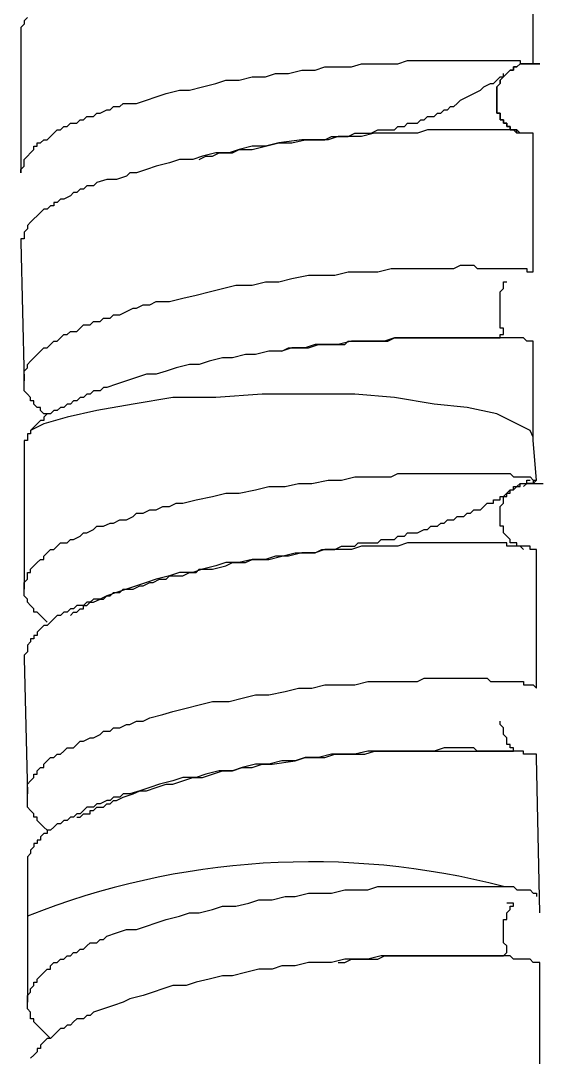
# Model space of a CAD drawing. Extents: x -1585 to -1165, y -4178 to -3881.
# Drawn here: x -1300.85 to -1296.15, y -4086.74 to -4077.4 of the extents above; entities that cross this region are included whole.
import ezdxf

# ---------------------------------------------------------------- set-up
doc = ezdxf.new("R2010")
doc.units = 0
doc.header["$LTSCALE"] = 7
doc.layers.add('DWG', color=7, linetype='CONTINUOUS')

msp = doc.modelspace()

# ---------------------------------------------------------------- linework, layer by layer
at = {"layer": 'DWG'}
for points in [[(-1300.7943, -4077.3736), (-1300.8241, -4077.4033), (-1300.8241, -4077.4331), (-1300.8538, -4077.4628), (-1300.8538, -4077.4926), (-1300.8538, -4077.5223), (-1300.8538, -4078.7718), (-1300.8538, -4078.7421), (-1300.8241, -4078.7123), (-1300.8241, -4078.6826), (-1300.8241, -4078.6528), (-1300.7943, -4078.6231), (-1300.7646, -4078.5933), (-1300.7348, -4078.5636), (-1300.7348, -4078.5338), (-1300.7051, -4078.5338), (-1300.7051, -4078.5041), (-1300.6753, -4078.5041), (-1300.6456, -4078.4743), (-1300.6158, -4078.4743), (-1300.5861, -4078.4446), (-1300.5563, -4078.4148), (-1300.5266, -4078.3851), (-1300.4968, -4078.3851), (-1300.4671, -4078.3553), (-1300.4373, -4078.3553), (-1300.4076, -4078.3256), (-1300.3481, -4078.3256), (-1300.3183, -4078.2958), (-1300.2886, -4078.2958), (-1300.2588, -4078.2661), (-1300.1993, -4078.2661), (-1300.1696, -4078.2363), (-1300.1398, -4078.2363), (-1300.0803, -4078.2066), (-1300.0506, -4078.2066), (-1300.0208, -4078.1768), (-1299.9613, -4078.1768), (-1299.9316, -4078.1471), (-1299.8721, -4078.1471), (-1299.8126, -4078.1471), (-1299.7233, -4078.1173), (-1299.6341, -4078.0876), (-1299.5448, -4078.0578), (-1299.4258, -4078.0281), (-1299.3366, -4078.0281), (-1299.2176, -4077.9983), (-1299.0986, -4077.9686), (-1299.0093, -4077.9388), (-1298.8903, -4077.9388), (-1298.7713, -4077.9091), (-1298.6523, -4077.9091), (-1298.5631, -4077.8793), (-1298.4441, -4077.8793), (-1298.3251, -4077.8496), (-1298.2061, -4077.8496), (-1298.1168, -4077.8198), (-1297.9978, -4077.8198), (-1297.8788, -4077.8198), (-1297.7896, -4077.7901), (-1297.6706, -4077.7901), (-1297.5813, -4077.7901), (-1297.4623, -4077.7901), (-1297.3731, -4077.7603), (-1297.2838, -4077.7603), (-1297.1946, -4077.7603), (-1297.1053, -4077.7603), (-1297.0161, -4077.7603), (-1296.9566, -4077.7603), (-1296.9268, -4077.7603), (-1296.8971, -4077.7603), (-1296.8376, -4077.7603), (-1296.8078, -4077.7603), (-1296.7781, -4077.7603), (-1296.7483, -4077.7603), (-1296.7186, -4077.7603), (-1296.6591, -4077.7603), (-1296.6293, -4077.7603), (-1296.5996, -4077.7603), (-1296.5698, -4077.7603), (-1296.5401, -4077.7603), (-1296.5103, -4077.7603), (-1296.4806, -4077.7603), (-1296.4508, -4077.7603), (-1296.4211, -4077.7603), (-1296.3913, -4077.7603), (-1296.3616, -4077.7603), (-1296.3616, -4077.7901), (-1296.3318, -4077.7901), (-1296.3021, -4077.7901), (-1296.2723, -4077.7901), (-1296.2426, -4077.7901), (-1296.2426, -4077.1653)], [(-1299.2473, -4078.6528), (-1299.1878, -4078.6231), (-1299.1283, -4078.6231), (-1299.0688, -4078.5933), (-1299.0093, -4078.5933), (-1298.9498, -4078.5933), (-1298.8903, -4078.5636), (-1298.7713, -4078.5636), (-1298.6523, -4078.5338), (-1298.5333, -4078.5041), (-1298.4143, -4078.5041), (-1298.2953, -4078.4743), (-1298.1763, -4078.4743), (-1298.1168, -4078.4743), (-1298.0573, -4078.4446), (-1297.9978, -4078.4446), (-1297.9681, -4078.4446), (-1297.9086, -4078.4446), (-1297.8491, -4078.4148), (-1297.7896, -4078.4148), (-1297.7301, -4078.4148), (-1297.7003, -4078.4148), (-1297.6408, -4078.3851), (-1297.6111, -4078.3851), (-1297.5516, -4078.3851), (-1297.4921, -4078.3851), (-1297.4623, -4078.3553), (-1297.4028, -4078.3553), (-1297.3731, -4078.3256), (-1297.3433, -4078.3256), (-1297.2838, -4078.3256), (-1297.2541, -4078.2958), (-1297.2243, -4078.2958), (-1297.1946, -4078.2661), (-1297.1351, -4078.2661), (-1297.1053, -4078.2363), (-1297.0756, -4078.2363), (-1297.0458, -4078.2066), (-1297.0161, -4078.2066), (-1296.9863, -4078.1768), (-1296.9566, -4078.1768), (-1296.9268, -4078.1471), (-1296.8971, -4078.1173), (-1296.8376, -4078.0876), (-1296.7781, -4078.0578), (-1296.7186, -4078.0281), (-1296.6888, -4077.9983), (-1296.6293, -4077.9686), (-1296.5996, -4077.9686), (-1296.5698, -4077.9388), (-1296.5401, -4077.9091), (-1296.5103, -4077.9091), (-1296.5103, -4077.8793)], [(-1300.6158, -4080.9436), (-1300.6456, -4080.9436), (-1300.6753, -4080.9138), (-1300.6753, -4080.8841), (-1300.7051, -4080.8841), (-1300.7348, -4080.8543), (-1300.7348, -4080.8246), (-1300.7646, -4080.8246), (-1300.7646, -4080.7948), (-1300.7943, -4080.7651), (-1300.8241, -4080.7353), (-1300.8241, -4080.7056), (-1300.8241, -4080.6758), (-1300.8241, -4080.6461), (-1300.8241, -4080.6163), (-1300.8241, -4080.5866), (-1300.8241, -4080.5568), (-1300.7943, -4080.5271), (-1300.7943, -4080.4973), (-1300.7646, -4080.4676), (-1300.7348, -4080.4378), (-1300.7051, -4080.4081), (-1300.6753, -4080.3783), (-1300.6456, -4080.3486), (-1300.6158, -4080.3486), (-1300.5861, -4080.3188), (-1300.5563, -4080.2891), (-1300.5266, -4080.2891), (-1300.4968, -4080.2593), (-1300.4671, -4080.2296), (-1300.4373, -4080.2296), (-1300.4076, -4080.1998), (-1300.3481, -4080.1998), (-1300.3183, -4080.1701), (-1300.2886, -4080.1403), (-1300.2291, -4080.1403), (-1300.1993, -4080.1106), (-1300.1398, -4080.1106), (-1300.1101, -4080.0808), (-1300.0506, -4080.0808), (-1300.0208, -4080.0511), (-1299.9613, -4080.0511), (-1299.9018, -4080.0213), (-1299.8423, -4079.9916), (-1299.8126, -4079.9916), (-1299.7531, -4079.9618), (-1299.6936, -4079.9618), (-1299.6341, -4079.9321), (-1299.5746, -4079.9321), (-1299.5151, -4079.9321), (-1299.3961, -4079.9023), (-1299.2771, -4079.8726), (-1299.1581, -4079.8428), (-1299.0391, -4079.8131), (-1298.9201, -4079.7833), (-1298.7713, -4079.7833), (-1298.6523, -4079.7536), (-1298.5333, -4079.7536), (-1298.4143, -4079.7238), (-1298.2656, -4079.6941), (-1298.1466, -4079.6941), (-1298.0276, -4079.6941), (-1297.9086, -4079.6643), (-1297.7598, -4079.6643), (-1297.6408, -4079.6643), (-1297.5218, -4079.6346), (-1297.4326, -4079.6346), (-1297.3136, -4079.6346), (-1297.2541, -4079.6346), (-1297.1946, -4079.6346), (-1297.1648, -4079.6346), (-1297.1053, -4079.6346), (-1297.0458, -4079.6346), (-1297.0161, -4079.6346), (-1296.9566, -4079.6346), (-1296.8971, -4079.6048), (-1296.8673, -4079.6048), (-1296.8376, -4079.6048), (-1296.7781, -4079.6048), (-1296.7483, -4079.6346), (-1296.6888, -4079.6346), (-1296.6591, -4079.6346), (-1296.6293, -4079.6346), (-1296.5996, -4079.6346), (-1296.5698, -4079.6346), (-1296.5401, -4079.6346), (-1296.5103, -4079.6346), (-1296.4806, -4079.6346), (-1296.4508, -4079.6346), (-1296.4211, -4079.6346), (-1296.3913, -4079.6346), (-1296.3616, -4079.6346), (-1296.3318, -4079.6346), (-1296.3021, -4079.6346), (-1296.3021, -4079.6643), (-1296.2723, -4079.6643), (-1296.2426, -4079.6643), (-1296.2426, -4078.4446), (-1296.2426, -4078.4148), (-1296.2723, -4078.4148), (-1296.3021, -4078.4148), (-1296.3318, -4078.4148), (-1296.3616, -4078.4148), (-1296.3913, -4078.4148), (-1296.4211, -4078.3851), (-1296.4508, -4078.3851), (-1296.4806, -4078.3851), (-1296.5103, -4078.3851), (-1296.5401, -4078.3851), (-1296.5698, -4078.3851), (-1296.5996, -4078.3851), (-1296.6293, -4078.3851), (-1296.6591, -4078.3851), (-1296.6888, -4078.3851), (-1296.7483, -4078.3851), (-1296.7781, -4078.3851), (-1296.8078, -4078.3851), (-1296.8376, -4078.3851), (-1296.8971, -4078.3851), (-1296.9268, -4078.3851), (-1297.0161, -4078.3851), (-1297.1053, -4078.3851), (-1297.1946, -4078.3851), (-1297.2838, -4078.4148), (-1297.3731, -4078.4148), (-1297.4623, -4078.4148), (-1297.5813, -4078.4148), (-1297.6706, -4078.4148), (-1297.7896, -4078.4446), (-1297.8788, -4078.4446), (-1297.9978, -4078.4446), (-1298.0871, -4078.4743), (-1298.2061, -4078.4743), (-1298.3251, -4078.4743), (-1298.5333, -4078.5041), (-1298.6523, -4078.5338), (-1298.7713, -4078.5338), (-1298.8903, -4078.5636), (-1298.9796, -4078.5933), (-1299.0986, -4078.5933), (-1299.2176, -4078.6231), (-1299.3068, -4078.6528), (-1299.4258, -4078.6528), (-1299.5151, -4078.6826), (-1299.6341, -4078.7123), (-1299.7233, -4078.7421), (-1299.8126, -4078.7718), (-1299.8721, -4078.7718), (-1299.9018, -4078.8016), (-1299.9911, -4078.8313), (-1300.0803, -4078.8313), (-1300.1696, -4078.8611), (-1300.1993, -4078.8908), (-1300.2588, -4078.8908), (-1300.2886, -4078.9206), (-1300.3183, -4078.9206), (-1300.3481, -4078.9503), (-1300.3778, -4078.9503), (-1300.4076, -4078.9801), (-1300.4671, -4079.0098), (-1300.4968, -4079.0098), (-1300.5266, -4079.0396), (-1300.5563, -4079.0396), (-1300.5563, -4079.0693), (-1300.5861, -4079.0693), (-1300.6158, -4079.0991), (-1300.6456, -4079.0991), (-1300.6753, -4079.1288), (-1300.7051, -4079.1586), (-1300.7348, -4079.1883), (-1300.7646, -4079.2181), (-1300.7943, -4079.2478), (-1300.7943, -4079.2776), (-1300.8241, -4079.3073), (-1300.8241, -4079.3371), (-1300.8241, -4079.3668), (-1300.8538, -4079.3668), (-1300.8538, -4079.3966), (-1300.8241, -4080.6461)], [(-1298.5036, -4080.3783), (-1298.4441, -4080.3486), (-1298.3548, -4080.3486), (-1298.2656, -4080.3486), (-1298.1763, -4080.3188), (-1298.1466, -4080.3188), (-1298.1168, -4080.3188), (-1298.0573, -4080.3188), (-1298.0276, -4080.3188), (-1297.9978, -4080.3188), (-1297.9383, -4080.3188), (-1297.9086, -4080.2891), (-1297.8788, -4080.2891), (-1297.8193, -4080.2891), (-1297.7598, -4080.2891), (-1297.7003, -4080.2891), (-1297.6408, -4080.2891), (-1297.6111, -4080.2891), (-1297.5516, -4080.2891), (-1297.4921, -4080.2593), (-1297.4623, -4080.2593), (-1297.4028, -4080.2593), (-1297.3433, -4080.2593), (-1297.3136, -4080.2593), (-1297.2541, -4080.2593), (-1297.2243, -4080.2593), (-1297.1648, -4080.2593), (-1297.1351, -4080.2593), (-1297.0756, -4080.2593), (-1297.0458, -4080.2593), (-1296.9863, -4080.2593), (-1296.9566, -4080.2593), (-1296.9268, -4080.2593), (-1296.8673, -4080.2593), (-1296.8376, -4080.2593), (-1296.8078, -4080.2593), (-1296.7781, -4080.2593), (-1296.7483, -4080.2593), (-1296.7186, -4080.2593), (-1296.6888, -4080.2593), (-1296.6591, -4080.2593), (-1296.6293, -4080.2593), (-1296.5996, -4080.2593), (-1296.5698, -4080.2593), (-1296.5401, -4080.2593), (-1296.5401, -4080.2296), (-1296.5103, -4080.2296), (-1296.5103, -4080.1998), (-1296.5103, -4080.1701), (-1296.5401, -4080.1701), (-1296.5401, -4080.1403), (-1296.5401, -4080.1106), (-1296.5401, -4080.0808), (-1296.5401, -4080.0511), (-1296.5401, -4080.0213), (-1296.5401, -4079.9916), (-1296.5401, -4079.9618), (-1296.5401, -4079.9321), (-1296.5401, -4079.9023), (-1296.5401, -4079.8726), (-1296.5401, -4079.8428), (-1296.5103, -4079.8131), (-1296.5103, -4079.7833), (-1296.5103, -4079.7536), (-1296.4806, -4079.7536)], [(-1296.2128, -4081.5386), (-1296.2426, -4081.1816), (-1296.2426, -4080.3188), (-1296.2426, -4080.2891), (-1296.2723, -4080.2891), (-1296.3021, -4080.2891), (-1296.3318, -4080.2593), (-1296.3616, -4080.2593), (-1296.3913, -4080.2593), (-1296.4211, -4080.2593), (-1296.4508, -4080.2593), (-1296.4806, -4080.2593), (-1296.5103, -4080.2593), (-1296.5401, -4080.2593), (-1296.5698, -4080.2593), (-1296.5996, -4080.2593), (-1296.6293, -4080.2593), (-1296.6591, -4080.2593), (-1296.6888, -4080.2593), (-1296.7483, -4080.2593), (-1296.8078, -4080.2593), (-1296.8971, -4080.2593), (-1296.9566, -4080.2593), (-1297.0458, -4080.2593), (-1297.1351, -4080.2593), (-1297.2243, -4080.2593), (-1297.3136, -4080.2593), (-1297.4028, -4080.2593), (-1297.4921, -4080.2593), (-1297.5813, -4080.2891), (-1297.7003, -4080.2891), (-1297.7896, -4080.2891), (-1297.8788, -4080.2891), (-1297.9978, -4080.3188), (-1298.0871, -4080.3188), (-1298.2061, -4080.3188), (-1298.2953, -4080.3486), (-1298.4143, -4080.3486), (-1298.5036, -4080.3783), (-1298.6226, -4080.3783), (-1298.7416, -4080.4081), (-1298.8308, -4080.4081), (-1298.9498, -4080.4378), (-1299.0391, -4080.4378), (-1299.1581, -4080.4676), (-1299.2473, -4080.4973), (-1299.3366, -4080.4973), (-1299.4556, -4080.5271), (-1299.5448, -4080.5568), (-1299.6341, -4080.5866), (-1299.7233, -4080.5866), (-1299.8126, -4080.6163), (-1299.9018, -4080.6461), (-1299.9911, -4080.6758), (-1300.0803, -4080.7056), (-1300.1101, -4080.7056), (-1300.1398, -4080.7353), (-1300.1993, -4080.7353), (-1300.2291, -4080.7651), (-1300.2588, -4080.7651), (-1300.2886, -4080.7948), (-1300.3183, -4080.7948), (-1300.3481, -4080.8246), (-1300.3778, -4080.8246), (-1300.4076, -4080.8543), (-1300.4373, -4080.8543), (-1300.4671, -4080.8841), (-1300.4968, -4080.8841), (-1300.5266, -4080.9138), (-1300.5563, -4080.9138), (-1300.5861, -4080.9436), (-1300.6158, -4080.9436), (-1300.6456, -4080.9733), (-1300.6456, -4081.0031), (-1300.6753, -4081.0031), (-1300.7051, -4081.0328), (-1300.7348, -4081.0626), (-1300.7646, -4081.0923)], [(-1296.2426, -4081.1518), (-1296.2723, -4081.0923), (-1296.3913, -4081.0328), (-1296.5698, -4080.9436), (-1296.8376, -4080.8841), (-1297.1351, -4080.8543), (-1297.4921, -4080.7948), (-1297.8491, -4080.7651), (-1298.2656, -4080.7651), (-1298.6821, -4080.7651), (-1299.0986, -4080.7948), (-1299.4853, -4080.7948), (-1299.8423, -4080.8543), (-1300.1696, -4080.9138), (-1300.4373, -4080.9733), (-1300.6456, -4081.0328), (-1300.7646, -4081.0923), (-1300.7646, -4081.1221), (-1300.7943, -4081.1221), (-1300.7943, -4081.1518), (-1300.7943, -4081.1816), (-1300.8241, -4081.1816), (-1300.8241, -4081.2113), (-1300.8241, -4081.2411), (-1300.8241, -4081.2708)], [(-1300.8241, -4081.2113), (-1300.8241, -4082.5203)], [(-1300.6158, -4082.8178), (-1300.6456, -4082.7881), (-1300.6753, -4082.7583), (-1300.7051, -4082.7286), (-1300.7348, -4082.7286), (-1300.7348, -4082.6988), (-1300.7646, -4082.6691), (-1300.7943, -4082.6393), (-1300.7943, -4082.6096), (-1300.8241, -4082.5798), (-1300.8241, -4082.5501), (-1300.8241, -4082.5203), (-1300.8241, -4082.4906), (-1300.8241, -4082.4608), (-1300.7943, -4082.4311), (-1300.7943, -4082.4013), (-1300.7943, -4082.3716), (-1300.7646, -4082.3716), (-1300.7646, -4082.3418), (-1300.7348, -4082.3121), (-1300.7051, -4082.2823), (-1300.6753, -4082.2526), (-1300.6456, -4082.2526), (-1300.6456, -4082.2228), (-1300.6158, -4082.1931), (-1300.5861, -4082.1633), (-1300.5563, -4082.1633), (-1300.5266, -4082.1336), (-1300.4968, -4082.1038), (-1300.4373, -4082.1038), (-1300.4076, -4082.0741), (-1300.3778, -4082.0741), (-1300.3183, -4082.0443), (-1300.2886, -4082.0146), (-1300.2588, -4082.0146), (-1300.1993, -4081.9848), (-1300.1696, -4081.9551), (-1300.1101, -4081.9551), (-1300.0506, -4081.9253), (-1300.0208, -4081.9253), (-1299.9613, -4081.8956), (-1299.9018, -4081.8956), (-1299.8423, -4081.8658), (-1299.8126, -4081.8361), (-1299.7531, -4081.8361), (-1299.6936, -4081.8063), (-1299.6341, -4081.8063), (-1299.5746, -4081.7766), (-1299.5151, -4081.7766), (-1299.4556, -4081.7468), (-1299.3961, -4081.7468), (-1299.2771, -4081.7171), (-1299.1283, -4081.6873), (-1299.0093, -4081.6576), (-1298.8903, -4081.6576), (-1298.7416, -4081.6278), (-1298.6226, -4081.5981), (-1298.4738, -4081.5981), (-1298.3548, -4081.5683), (-1298.2358, -4081.5683), (-1298.0871, -4081.5386), (-1297.9681, -4081.5386), (-1297.8491, -4081.5088), (-1297.7003, -4081.5088), (-1297.6408, -4081.5088), (-1297.5813, -4081.5088), (-1297.5218, -4081.5088), (-1297.4623, -4081.4791), (-1297.3433, -4081.4791), (-1297.2838, -4081.4791), (-1297.2541, -4081.4791), (-1297.1946, -4081.4791), (-1297.1351, -4081.4791), (-1297.0756, -4081.4791), (-1297.0161, -4081.4791), (-1296.9863, -4081.4791), (-1296.9268, -4081.4791), (-1296.8971, -4081.4791), (-1296.8376, -4081.4791), (-1296.8078, -4081.4791), (-1296.7483, -4081.4791), (-1296.7186, -4081.4791), (-1296.6591, -4081.4791), (-1296.6293, -4081.4791), (-1296.5996, -4081.4791), (-1296.5698, -4081.4791), (-1296.5401, -4081.4791), (-1296.4806, -4081.4791), (-1296.4508, -4081.4791), (-1296.4211, -4081.5088), (-1296.3913, -4081.5088), (-1296.3616, -4081.5088), (-1296.3318, -4081.5088), (-1296.3021, -4081.5088), (-1296.2723, -4081.5088), (-1296.2426, -4081.5386), (-1296.2128, -4081.5386), (-1296.2426, -4081.5683)], [(-1296.3318, -4082.1633), (-1296.3616, -4082.1336), (-1296.3913, -4082.1336), (-1296.3913, -4082.1038), (-1296.4211, -4082.1038), (-1296.4508, -4082.1038), (-1296.4508, -4082.0741), (-1296.4806, -4082.0443), (-1296.5103, -4082.0146), (-1296.5103, -4081.9848), (-1296.5103, -4081.9551), (-1296.5401, -4081.9551), (-1296.5401, -4081.9253), (-1296.5401, -4081.8956), (-1296.5401, -4081.8658), (-1296.5401, -4081.8361), (-1296.5401, -4081.8063), (-1296.5401, -4081.7766), (-1296.5103, -4081.7468), (-1296.5103, -4081.7171), (-1296.5103, -4081.6873), (-1296.4806, -4081.6873), (-1296.4806, -4081.6576), (-1296.4508, -4081.6576), (-1296.4508, -4081.6278), (-1296.4211, -4081.6278), (-1296.3913, -4081.5981), (-1296.3616, -4081.5981), (-1296.3616, -4081.5683), (-1296.3318, -4081.5683), (-1296.3021, -4081.5683), (-1296.2723, -4081.5683), (-1296.2426, -4081.5683), (-1296.2128, -4081.5683), (-1296.1831, -4081.5683), (-1296.1533, -4081.5683)], [(-1296.4508, -4081.6576), (-1296.4508, -4081.6278), (-1296.4211, -4081.6278), (-1296.4211, -4081.5981), (-1296.3913, -4081.5981), (-1296.3616, -4081.5683), (-1296.3318, -4081.5683), (-1296.3021, -4081.5683), (-1296.3021, -4081.5386), (-1296.2723, -4081.5386)], [(-1296.2426, -4081.5386), (-1296.2426, -4081.5683), (-1296.2723, -4081.5683), (-1296.3021, -4081.5683), (-1296.3318, -4081.5981)], [(-1300.4076, -4082.7583), (-1300.3778, -4082.7286), (-1300.3481, -4082.7286), (-1300.3183, -4082.6988), (-1300.2886, -4082.6988), (-1300.2886, -4082.6691), (-1300.2588, -4082.6691), (-1300.2291, -4082.6393), (-1300.1993, -4082.6393), (-1300.1398, -4082.6096), (-1300.1101, -4082.6096), (-1300.0803, -4082.5798), (-1300.0506, -4082.5798), (-1300.0208, -4082.5501), (-1299.9613, -4082.5501), (-1299.9316, -4082.5203), (-1299.8721, -4082.5203), (-1299.8423, -4082.5203), (-1299.7828, -4082.4906), (-1299.7531, -4082.4906), (-1299.6936, -4082.4608), (-1299.6638, -4082.4608), (-1299.6043, -4082.4311), (-1299.5448, -4082.4311), (-1299.5151, -4082.4013), (-1299.4556, -4082.4013), (-1299.3961, -4082.4013), (-1299.3366, -4082.3716), (-1299.2771, -4082.3716), (-1299.2473, -4082.3418), (-1299.1878, -4082.3418), (-1299.1283, -4082.3418), (-1299.0093, -4082.3121), (-1298.9498, -4082.2823), (-1298.8903, -4082.2823), (-1298.8308, -4082.2823), (-1298.7713, -4082.2526), (-1298.6226, -4082.2526), (-1298.5036, -4082.2228), (-1298.3846, -4082.1931), (-1298.3251, -4082.1931), (-1298.2656, -4082.1931), (-1298.2061, -4082.1931), (-1298.1466, -4082.1633), (-1298.0871, -4082.1633), (-1298.0276, -4082.1633), (-1297.9681, -4082.1336), (-1297.9086, -4082.1336), (-1297.8491, -4082.1336), (-1297.8193, -4082.1038), (-1297.7598, -4082.1038), (-1297.7003, -4082.1038), (-1297.6408, -4082.1038), (-1297.6111, -4082.0741), (-1297.5516, -4082.0741), (-1297.4921, -4082.0741), (-1297.4623, -4082.0443), (-1297.4028, -4082.0443), (-1297.3731, -4082.0146), (-1297.3136, -4082.0146), (-1297.2838, -4082.0146), (-1297.2243, -4081.9848), (-1297.1946, -4081.9848), (-1297.1648, -4081.9551), (-1297.1053, -4081.9551), (-1297.0756, -4081.9253), (-1297.0458, -4081.9253), (-1297.0161, -4081.8956), (-1296.9566, -4081.8956), (-1296.9268, -4081.8658), (-1296.8971, -4081.8658), (-1296.8673, -4081.8658), (-1296.8376, -4081.8361), (-1296.8078, -4081.8361), (-1296.7781, -4081.8063), (-1296.7483, -4081.8063), (-1296.7186, -4081.8063), (-1296.6888, -4081.7766), (-1296.6591, -4081.7468), (-1296.6293, -4081.7468), (-1296.5996, -4081.7468), (-1296.5996, -4081.7171), (-1296.5698, -4081.7171), (-1296.5401, -4081.7171), (-1296.5401, -4081.6873), (-1296.5103, -4081.6873), (-1296.4806, -4081.6576), (-1296.4508, -4081.6278)], [(-1300.6158, -4084.6921), (-1300.6456, -4084.6623), (-1300.6753, -4084.6326), (-1300.7051, -4084.6028), (-1300.7051, -4084.5731), (-1300.7348, -4084.5731), (-1300.7348, -4084.5433), (-1300.7646, -4084.5136), (-1300.7943, -4084.4838), (-1300.7943, -4084.4541), (-1300.7943, -4084.4243), (-1300.7943, -4084.3946), (-1300.7943, -4084.3648), (-1300.7943, -4084.3351), (-1300.7943, -4084.3053), (-1300.7943, -4084.2756), (-1300.7646, -4084.2458), (-1300.7348, -4084.2161), (-1300.7348, -4084.1863), (-1300.7051, -4084.1863), (-1300.7051, -4084.1566), (-1300.6753, -4084.1268), (-1300.6456, -4084.1268), (-1300.6456, -4084.0971), (-1300.6158, -4084.0673), (-1300.5861, -4084.0376), (-1300.5563, -4084.0376), (-1300.5266, -4084.0078), (-1300.4968, -4084.0078), (-1300.4671, -4083.9781), (-1300.4373, -4083.9483), (-1300.3778, -4083.9483), (-1300.3481, -4083.9186), (-1300.3183, -4083.8888), (-1300.2886, -4083.8888), (-1300.2291, -4083.8591), (-1300.1993, -4083.8591), (-1300.1398, -4083.8293), (-1300.1101, -4083.7996), (-1300.0506, -4083.7996), (-1300.0208, -4083.7698), (-1299.9613, -4083.7698), (-1299.9018, -4083.7401), (-1299.8721, -4083.7401), (-1299.8126, -4083.7103), (-1299.7531, -4083.7103), (-1299.6936, -4083.6806), (-1299.5746, -4083.6508), (-1299.4853, -4083.6211), (-1299.3663, -4083.5913), (-1299.2473, -4083.5616), (-1299.1283, -4083.5318), (-1298.9796, -4083.5318), (-1298.8606, -4083.5021), (-1298.7416, -4083.4723), (-1298.6226, -4083.4723), (-1298.4738, -4083.4426), (-1298.3548, -4083.4128), (-1298.2358, -4083.4128), (-1298.1168, -4083.3831), (-1297.9681, -4083.3831), (-1297.8491, -4083.3831), (-1297.7301, -4083.3533), (-1297.6111, -4083.3533), (-1297.4921, -4083.3533), (-1297.3731, -4083.3533), (-1297.3433, -4083.3533), (-1297.2838, -4083.3533), (-1297.2243, -4083.3236), (-1297.1648, -4083.3236), (-1297.1351, -4083.3236), (-1297.0756, -4083.3236), (-1297.0161, -4083.3236), (-1296.9863, -4083.3236), (-1296.9268, -4083.3236), (-1296.8673, -4083.3236), (-1296.8376, -4083.3236), (-1296.8078, -4083.3236), (-1296.7483, -4083.3236), (-1296.7186, -4083.3236), (-1296.6591, -4083.3236), (-1296.6293, -4083.3533), (-1296.5996, -4083.3533), (-1296.5698, -4083.3533), (-1296.5401, -4083.3533), (-1296.5103, -4083.3533), (-1296.4806, -4083.3533), (-1296.4508, -4083.3533), (-1296.4211, -4083.3533), (-1296.3913, -4083.3533), (-1296.3616, -4083.3533), (-1296.3318, -4083.3533), (-1296.3318, -4083.3831), (-1296.3021, -4083.3831), (-1296.2723, -4083.3831), (-1296.2426, -4083.3831), (-1296.2128, -4083.4128), (-1296.2128, -4082.1633), (-1296.2426, -4082.1633), (-1296.2723, -4082.1633), (-1296.2723, -4082.1336), (-1296.3021, -4082.1336), (-1296.3318, -4082.1336), (-1296.3616, -4082.1336), (-1296.3913, -4082.1336), (-1296.4211, -4082.1336), (-1296.4508, -4082.1336), (-1296.4806, -4082.1336), (-1296.4806, -4082.1038), (-1296.5103, -4082.1038), (-1296.5401, -4082.1038), (-1296.5698, -4082.1038), (-1296.5996, -4082.1038), (-1296.6293, -4082.1038), (-1296.6888, -4082.1038), (-1296.7186, -4082.1038), (-1296.7483, -4082.1038), (-1296.7781, -4082.1038), (-1296.8078, -4082.1038), (-1296.8673, -4082.1038), (-1296.9268, -4082.1038), (-1297.0161, -4082.1038), (-1297.0458, -4082.1038), (-1297.1053, -4082.1038), (-1297.1351, -4082.1038), (-1297.1946, -4082.1038), (-1297.2838, -4082.1038), (-1297.3731, -4082.1038), (-1297.4623, -4082.1336), (-1297.5813, -4082.1336), (-1297.6706, -4082.1336), (-1297.7896, -4082.1336), (-1297.8788, -4082.1633), (-1297.9978, -4082.1633), (-1298.1168, -4082.1633), (-1298.2061, -4082.1931), (-1298.3251, -4082.1931), (-1298.4441, -4082.2228), (-1298.5631, -4082.2228), (-1298.6523, -4082.2526), (-1298.7713, -4082.2526), (-1298.8903, -4082.2823), (-1299.0093, -4082.2823), (-1299.0986, -4082.3121), (-1299.2176, -4082.3418), (-1299.3068, -4082.3716), (-1299.4258, -4082.3716), (-1299.5151, -4082.4013), (-1299.6341, -4082.4311), (-1299.7233, -4082.4608), (-1299.8126, -4082.4906), (-1299.9018, -4082.5203), (-1299.9911, -4082.5501), (-1300.0803, -4082.5798), (-1300.1398, -4082.6096), (-1300.1993, -4082.6096), (-1300.2291, -4082.6393), (-1300.2588, -4082.6393), (-1300.2886, -4082.6691), (-1300.3481, -4082.6691), (-1300.3778, -4082.6988), (-1300.4076, -4082.6988), (-1300.4373, -4082.7286), (-1300.4671, -4082.7286), (-1300.4968, -4082.7583), (-1300.5266, -4082.7583), (-1300.5563, -4082.7881), (-1300.5861, -4082.8178), (-1300.6158, -4082.8476), (-1300.6456, -4082.8476), (-1300.6753, -4082.8773), (-1300.7051, -4082.9071), (-1300.7051, -4082.9368), (-1300.7348, -4082.9368), (-1300.7348, -4082.9666), (-1300.7646, -4082.9666), (-1300.7646, -4082.9963), (-1300.7943, -4083.0261), (-1300.7943, -4083.0558), (-1300.7943, -4083.0856), (-1300.8241, -4083.1153), (-1300.8241, -4083.1451), (-1300.7943, -4084.3648)], [(-1300.3481, -4084.5731), (-1300.3183, -4084.5731), (-1300.2886, -4084.5433), (-1300.2588, -4084.5433), (-1300.2291, -4084.5433), (-1300.2291, -4084.5136), (-1300.1993, -4084.5136), (-1300.1696, -4084.4838), (-1300.1398, -4084.4838), (-1300.1101, -4084.4838), (-1300.0803, -4084.4541), (-1300.0506, -4084.4541), (-1300.0208, -4084.4243), (-1299.9911, -4084.4243), (-1299.9316, -4084.3946), (-1299.8423, -4084.3648), (-1299.7828, -4084.3351), (-1299.7233, -4084.3351), (-1299.6341, -4084.3053), (-1299.5448, -4084.2756), (-1299.4853, -4084.2756), (-1299.3961, -4084.2458), (-1299.3068, -4084.2161), (-1299.2176, -4084.2161), (-1299.1283, -4084.1863), (-1299.0391, -4084.1566), (-1298.9498, -4084.1566), (-1298.8606, -4084.1268), (-1298.7713, -4084.1268), (-1298.6821, -4084.0971), (-1298.5928, -4084.0971), (-1298.3846, -4084.0673), (-1298.2953, -4084.0376), (-1298.2061, -4084.0376), (-1298.1168, -4084.0376), (-1298.0276, -4084.0078), (-1297.9383, -4084.0078), (-1297.8491, -4084.0078), (-1297.7598, -4084.0078), (-1297.6706, -4083.9781), (-1297.5813, -4083.9781), (-1297.4921, -4083.9781), (-1297.4028, -4083.9781), (-1297.3136, -4083.9781), (-1297.2541, -4083.9781), (-1297.1648, -4083.9781), (-1297.1053, -4083.9781), (-1297.0161, -4083.9781), (-1296.9566, -4083.9781), (-1296.8971, -4083.9781), (-1296.8376, -4083.9781), (-1296.7781, -4083.9781), (-1296.7186, -4083.9781), (-1296.6591, -4083.9781), (-1296.6293, -4083.9781), (-1296.5996, -4083.9781), (-1296.5698, -4083.9781), (-1296.5401, -4083.9781), (-1296.5103, -4083.9781), (-1296.4806, -4083.9781), (-1296.4508, -4083.9781), (-1296.4211, -4083.9781), (-1296.4211, -4083.9483), (-1296.4508, -4083.9483), (-1296.4508, -4083.9186), (-1296.4806, -4083.9186), (-1296.4806, -4083.8888), (-1296.4806, -4083.8591), (-1296.5103, -4083.8293), (-1296.5103, -4083.7996), (-1296.5103, -4083.7698), (-1296.5401, -4083.7401), (-1296.5401, -4083.7103)], [(-1296.1831, -4085.4358), (-1296.2128, -4084.0376), (-1296.2128, -4084.0078), (-1296.2426, -4084.0078), (-1296.2723, -4084.0078), (-1296.3021, -4084.0078), (-1296.3318, -4084.0078), (-1296.3318, -4083.9781), (-1296.3616, -4083.9781), (-1296.3913, -4083.9781), (-1296.4211, -4083.9781), (-1296.4508, -4083.9781), (-1296.4806, -4083.9781), (-1296.5103, -4083.9781), (-1296.5401, -4083.9781), (-1296.5698, -4083.9781), (-1296.5996, -4083.9781), (-1296.6293, -4083.9781), (-1296.6591, -4083.9781), (-1296.6888, -4083.9781), (-1296.7483, -4083.9781), (-1296.7781, -4083.9483), (-1296.8078, -4083.9483), (-1296.8376, -4083.9483), (-1296.8971, -4083.9483), (-1296.9268, -4083.9483), (-1296.9566, -4083.9483), (-1297.0458, -4083.9483), (-1297.1351, -4083.9781), (-1297.2243, -4083.9781), (-1297.3433, -4083.9781), (-1297.4326, -4083.9781), (-1297.5218, -4083.9781), (-1297.6408, -4083.9781), (-1297.7301, -4083.9781), (-1297.8491, -4084.0078), (-1297.9383, -4084.0078), (-1298.0573, -4084.0078), (-1298.1763, -4084.0376), (-1298.2953, -4084.0376), (-1298.3846, -4084.0673), (-1298.5036, -4084.0673), (-1298.6226, -4084.0971), (-1298.7416, -4084.0971), (-1298.8606, -4084.1268), (-1298.9498, -4084.1566), (-1299.0688, -4084.1566), (-1299.1878, -4084.1863), (-1299.2771, -4084.2161), (-1299.3961, -4084.2161), (-1299.4853, -4084.2458), (-1299.6043, -4084.2756), (-1299.6936, -4084.3053), (-1299.7828, -4084.3351), (-1299.8721, -4084.3648), (-1299.9316, -4084.3648), (-1299.9613, -4084.3946), (-1300.0208, -4084.3946), (-1300.0506, -4084.4243), (-1300.0803, -4084.4243), (-1300.1398, -4084.4541), (-1300.1696, -4084.4541), (-1300.1993, -4084.4838), (-1300.2588, -4084.4838), (-1300.2886, -4084.5136), (-1300.3183, -4084.5433), (-1300.3481, -4084.5433), (-1300.3778, -4084.5731), (-1300.4076, -4084.5731), (-1300.4373, -4084.6028), (-1300.4671, -4084.6028), (-1300.4968, -4084.6326), (-1300.5266, -4084.6326), (-1300.5563, -4084.6623), (-1300.5861, -4084.6921), (-1300.6158, -4084.6921), (-1300.6158, -4084.7218), (-1300.6456, -4084.7218), (-1300.6753, -4084.7516), (-1300.6753, -4084.7813), (-1300.7051, -4084.7813), (-1300.7051, -4084.8111), (-1300.7348, -4084.8111), (-1300.7348, -4084.8408), (-1300.7646, -4084.8706), (-1300.7646, -4084.9003), (-1300.7943, -4084.9301), (-1300.7943, -4084.9598), (-1300.7943, -4084.9896), (-1300.7943, -4085.0193), (-1300.7943, -4085.4656), (-1300.7943, -4086.2391)], [(-1300.5861, -4086.5663), (-1300.6158, -4086.5366), (-1300.6456, -4086.5068), (-1300.6753, -4086.4771), (-1300.7051, -4086.4473), (-1300.7348, -4086.4176), (-1300.7348, -4086.3878), (-1300.7646, -4086.3878), (-1300.7646, -4086.3581), (-1300.7646, -4086.3283), (-1300.7943, -4086.2986), (-1300.7943, -4086.2688), (-1300.7943, -4086.2391), (-1300.7943, -4086.2093), (-1300.7943, -4086.1796), (-1300.7646, -4086.1498), (-1300.7646, -4086.1201), (-1300.7348, -4086.0903), (-1300.7348, -4086.0606), (-1300.7051, -4086.0606), (-1300.7051, -4086.0308), (-1300.6753, -4086.0011), (-1300.6456, -4085.9713), (-1300.6158, -4085.9416), (-1300.5861, -4085.9416), (-1300.5861, -4085.9118), (-1300.5563, -4085.8821), (-1300.5266, -4085.8821), (-1300.4968, -4085.8523), (-1300.4671, -4085.8523), (-1300.4373, -4085.8226), (-1300.4076, -4085.8226), (-1300.3778, -4085.7928), (-1300.3481, -4085.7928), (-1300.3183, -4085.7631), (-1300.2886, -4085.7631), (-1300.2588, -4085.7333), (-1300.2291, -4085.7036), (-1300.1696, -4085.7036), (-1300.1398, -4085.6738), (-1300.1101, -4085.6738), (-1300.0803, -4085.6441), (-1299.9911, -4085.6143), (-1299.9018, -4085.5846), (-1299.8126, -4085.5846), (-1299.7233, -4085.5548), (-1299.6341, -4085.5251), (-1299.5448, -4085.4953), (-1299.4258, -4085.4656), (-1299.3366, -4085.4358), (-1299.2473, -4085.4358), (-1299.1283, -4085.4061), (-1299.0391, -4085.3763), (-1298.9201, -4085.3763), (-1298.8011, -4085.3466), (-1298.7118, -4085.3168), (-1298.5928, -4085.3168), (-1298.4738, -4085.2871), (-1298.3846, -4085.2871), (-1298.2656, -4085.2573), (-1298.1466, -4085.2573), (-1298.0573, -4085.2573), (-1297.9383, -4085.2276), (-1297.8491, -4085.2276), (-1297.7301, -4085.2276), (-1297.6408, -4085.1978), (-1297.5516, -4085.1978), (-1297.4326, -4085.1978), (-1297.3433, -4085.1978), (-1297.2541, -4085.1978), (-1297.1648, -4085.1978), (-1297.1053, -4085.1978), (-1297.0756, -4085.1978), (-1297.0458, -4085.1978), (-1296.9863, -4085.1978), (-1296.8971, -4085.1978), (-1296.8376, -4085.1978), (-1296.8078, -4085.1978), (-1296.7483, -4085.1978), (-1296.7186, -4085.1978), (-1296.6888, -4085.1978), (-1296.6591, -4085.1978), (-1296.6293, -4085.1978), (-1296.5996, -4085.1978), (-1296.5698, -4085.1978), (-1296.5401, -4085.1978), (-1296.5103, -4085.1978), (-1296.4806, -4085.1978), (-1296.4508, -4085.1978), (-1296.4211, -4085.1978), (-1296.3913, -4085.2276), (-1296.3616, -4085.2276), (-1296.3318, -4085.2276), (-1296.3021, -4085.2276), (-1296.2723, -4085.2276), (-1296.2426, -4085.2573), (-1296.2128, -4085.2573), (-1296.2128, -4085.2871)], [(-1297.9978, -4085.8821), (-1297.9383, -4085.8821), (-1297.8788, -4085.8523), (-1297.8193, -4085.8523), (-1297.7598, -4085.8523), (-1297.7003, -4085.8523), (-1297.6408, -4085.8523), (-1297.5813, -4085.8226), (-1297.5218, -4085.8226), (-1297.4623, -4085.8226), (-1297.4028, -4085.8226), (-1297.3433, -4085.8226), (-1297.2838, -4085.8226), (-1297.2243, -4085.8226), (-1297.1946, -4085.8226), (-1297.1351, -4085.8226), (-1297.0756, -4085.8226), (-1297.0458, -4085.8226), (-1296.9863, -4085.8226), (-1296.9566, -4085.8226), (-1296.8971, -4085.8226), (-1296.8673, -4085.8226), (-1296.8376, -4085.8226), (-1296.8078, -4085.8226), (-1296.7781, -4085.8226), (-1296.7483, -4085.8226), (-1296.7186, -4085.8226), (-1296.6888, -4085.8226), (-1296.6591, -4085.8226), (-1296.6293, -4085.8226), (-1296.5996, -4085.8226), (-1296.5698, -4085.8226), (-1296.5401, -4085.8226), (-1296.5103, -4085.8226), (-1296.4806, -4085.7928), (-1296.4806, -4085.7631), (-1296.4806, -4085.7333), (-1296.5103, -4085.7036), (-1296.5103, -4085.6738), (-1296.5103, -4085.6441), (-1296.5103, -4085.6143), (-1296.5103, -4085.5846), (-1296.5103, -4085.5548), (-1296.5103, -4085.5251), (-1296.5103, -4085.4953), (-1296.4806, -4085.4953), (-1296.4806, -4085.4656), (-1296.4806, -4085.4358), (-1296.4508, -4085.4061), (-1296.4508, -4085.3763), (-1296.4211, -4085.3763), (-1296.4211, -4085.3466), (-1296.4508, -4085.3466), (-1296.4806, -4085.3466)], [(-1296.1831, -4087.1316), (-1296.1831, -4085.9118), (-1296.1831, -4085.8821), (-1296.2128, -4085.8821), (-1296.2426, -4085.8821), (-1296.2723, -4085.8523), (-1296.3021, -4085.8523), (-1296.3318, -4085.8523), (-1296.3616, -4085.8523), (-1296.3913, -4085.8523), (-1296.4211, -4085.8523), (-1296.4508, -4085.8226), (-1296.4806, -4085.8226), (-1296.5103, -4085.8226), (-1296.5401, -4085.8226), (-1296.5698, -4085.8226), (-1296.6293, -4085.8226), (-1296.6591, -4085.8226), (-1296.6888, -4085.8226), (-1296.7186, -4085.8226), (-1296.7483, -4085.8226), (-1296.7781, -4085.8226), (-1296.8673, -4085.8226), (-1296.9566, -4085.8226), (-1297.0458, -4085.8226), (-1297.1351, -4085.8226), (-1297.2243, -4085.8226), (-1297.3136, -4085.8226), (-1297.4028, -4085.8226), (-1297.5218, -4085.8226), (-1297.6111, -4085.8226), (-1297.7301, -4085.8523), (-1297.8193, -4085.8523), (-1297.9383, -4085.8523), (-1298.0573, -4085.8821), (-1298.1466, -4085.8821), (-1298.2656, -4085.8821), (-1298.3846, -4085.9118), (-1298.5036, -4085.9118), (-1298.5928, -4085.9416), (-1298.7118, -4085.9416), (-1298.8308, -4085.9713), (-1298.9498, -4086.0011), (-1299.0391, -4086.0011), (-1299.1581, -4086.0308), (-1299.2771, -4086.0606), (-1299.3663, -4086.0903), (-1299.4853, -4086.0903), (-1299.5746, -4086.1201), (-1299.6638, -4086.1498), (-1299.7531, -4086.1796), (-1299.8721, -4086.2093), (-1299.9316, -4086.2391), (-1300.0208, -4086.2688), (-1300.1101, -4086.2986), (-1300.1993, -4086.3283), (-1300.2291, -4086.3581), (-1300.2588, -4086.3581), (-1300.2886, -4086.3878), (-1300.3481, -4086.3878), (-1300.3778, -4086.4176), (-1300.4076, -4086.4473), (-1300.4373, -4086.4473), (-1300.4671, -4086.4771), (-1300.4968, -4086.4771), (-1300.5266, -4086.5068), (-1300.5563, -4086.5366), (-1300.5861, -4086.5663), (-1300.6158, -4086.5663), (-1300.6456, -4086.5961), (-1300.6753, -4086.6258), (-1300.6753, -4086.6556), (-1300.7051, -4086.6556), (-1300.7051, -4086.6853), (-1300.7348, -4086.7151), (-1300.7646, -4086.7448)]]:
    msp.add_lwpolyline(points, dxfattribs=at)
msp.add_lwpolyline([(-1296.1831, -4077.7901), (-1296.2128, -4077.7901), (-1296.2426, -4077.7901), (-1296.2723, -4077.7901), (-1296.3021, -4077.7901), (-1296.3318, -4077.7901), (-1296.3616, -4077.7901), (-1296.3913, -4077.8198), (-1296.4211, -4077.8198), (-1296.4211, -4077.8496), (-1296.4508, -4077.8496), (-1296.4806, -4077.8793), (-1296.5103, -4077.9091), (-1296.5401, -4077.9388), (-1296.5401, -4077.9686), (-1296.5698, -4077.9983), (-1296.5698, -4078.0281), (-1296.5698, -4078.0578), (-1296.5698, -4078.0876), (-1296.5698, -4078.1173), (-1296.5698, -4078.1471), (-1296.5698, -4078.1768), (-1296.5698, -4078.2066), (-1296.5698, -4078.2363), (-1296.5401, -4078.2363), (-1296.5401, -4078.2661), (-1296.5401, -4078.2958), (-1296.5103, -4078.2958), (-1296.5103, -4078.3256), (-1296.4806, -4078.3256), (-1296.4806, -4078.3553), (-1296.4508, -4078.3553), (-1296.4508, -4078.3851), (-1296.4211, -4078.3851), (-1296.3913, -4078.3851), (-1296.3616, -4078.4148), (-1296.3913, -4078.4148), (-1296.3913, -4078.3851), (-1296.4211, -4078.3851), (-1296.4508, -4078.3851), (-1296.4508, -4078.3553), (-1296.4806, -4078.3553), (-1296.4806, -4078.3256), (-1296.5103, -4078.3256), (-1296.5103, -4078.2958), (-1296.5401, -4078.2958), (-1296.5401, -4078.2661), (-1296.5401, -4078.2363), (-1296.5698, -4078.2363), (-1296.5698, -4078.2066), (-1296.5698, -4078.1768), (-1296.5698, -4078.1471), (-1296.5698, -4078.1173), (-1296.5698, -4078.0876), (-1296.5698, -4078.0578), (-1296.5698, -4078.0281), (-1296.5698, -4077.9983), (-1296.5401, -4077.9686), (-1296.5401, -4077.9388), (-1296.5103, -4077.9091), (-1296.4806, -4077.8793), (-1296.4508, -4077.8496), (-1296.4211, -4077.8496), (-1296.4211, -4077.8198), (-1296.3913, -4077.8198), (-1296.3616, -4077.7901), (-1296.3318, -4077.7901), (-1296.3021, -4077.7901), (-1296.2723, -4077.7901), (-1296.2426, -4077.7901), (-1296.2128, -4077.7901)], close=True, dxfattribs=at)
msp.add_arc((-1298.2446, -4091.8555), 6.8798, 75.39938, 111.75329, dxfattribs=at)

doc.saveas('drawing.dxf')
